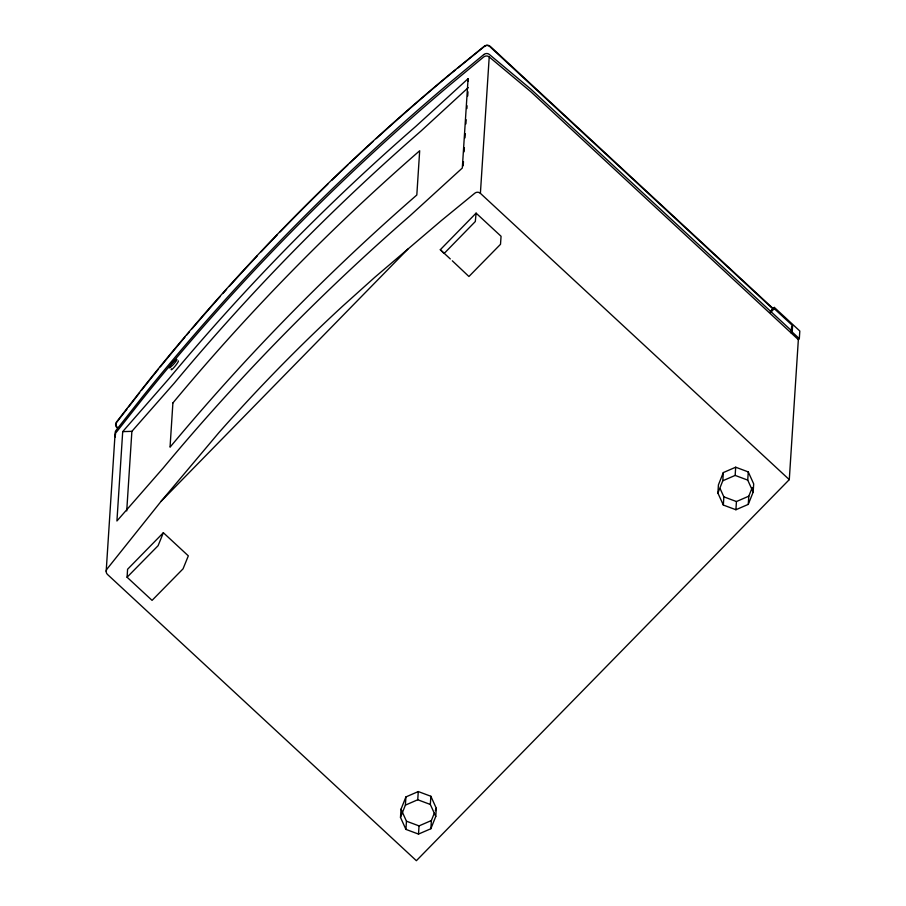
<?xml version="1.0" encoding="UTF-8"?>
<svg xmlns="http://www.w3.org/2000/svg" width="906" height="906" viewBox="0 0 906 906"><rect width="100%" height="100%" fill="white"/><g stroke="black" fill="none" stroke-linecap="round" stroke-linejoin="round"><path stroke-width="1.36" d="M106.183 571.301L114.994 435.084M122.706 431.618L116.931 520.973L163.306 467.881A2240.006 2179.032 3.7 0 1 410.078 215.707L462.309 168.04L468.085 78.686L415.854 126.353A2240.006 2179.032 3.7 0 0 169.082 378.527L122.706 431.618L131.88 431.347L174.179 383.249A2240.006 2179.032 3.7 0 1 420.95 131.076L468.243 87.61M126.727 510.927L131.88 431.347M127.078 577.224L127.587 569.274L163.363 532.717L188.323 555.854L183.057 568.832L152.061 600.372L127.078 577.224L158.097 545.695L163.363 532.717M400.486 817.393L401.018 809.194L405.922 796.929L418.278 791.561L430.86 796.261L436.284 808.254L435.763 816.453L430.86 828.73L418.504 834.086L405.922 829.398L400.486 817.393L405.39 805.128L405.922 796.929M405.922 829.398L406.454 821.198L401.018 809.194M405.39 805.128L417.745 799.76L418.278 791.561M418.504 834.086L419.036 825.898L431.392 820.53L434.325 813.169M463.193 165.798L463.464 161.608M464.099 151.834L464.37 147.644M464.993 137.871L465.265 133.68M465.899 123.907L466.171 119.728M466.896 108.55L467.077 105.764M467.711 95.991L467.983 91.8M435.763 816.453L430.327 804.46L430.86 796.261M430.86 828.73L431.392 820.53M480.406 193.34A4.19 4.077 3.7 0 0 474.812 193.204L441.607 220.373L374.925 277.179L342.513 306.273A1113.723 681.538 -53.7 0 0 219.026 432.468L161.143 501.256L107.044 569.002A4.19 4.077 3.7 0 0 107.463 574.427L416.375 860.7L789.285 479.625L480.395 193.34L489.217 56.931A4.281 3.851 -23.7 0 0 483.6 57.021L450.384 84.518A2162.871 1947.017 -23.7 0 0 142.106 399.546L115.855 432.853A4.281 3.851 -23.7 0 0 115.413 436.907M717.892 493.045L718.424 484.846L723.328 472.57L735.683 467.213L748.265 471.913L753.69 483.906L753.169 492.105L748.265 504.382L735.91 509.738L723.328 505.05L717.892 493.045L722.795 480.769L723.328 472.57M723.328 505.05L723.86 496.85L720.055 488.447M722.795 480.769L735.151 475.412L735.683 467.213M735.91 509.738L736.442 501.539L748.798 496.182L752.229 487.587M753.169 492.105L747.733 480.112L748.265 471.913M748.265 504.382L748.798 496.182M770.372 312.298L773.339 308.731L490.373 46.478A4.281 4.168 3.7 0 0 484.665 46.206M770.349 312.627L774.256 308.64L774.336 307.406L799.817 331.018L799.318 338.64L798.345 339.637L789.285 479.625M792.603 325.639L791.618 326.636L791.21 333.034L792.184 332.038L792.603 325.639L774.256 308.64M476.092 213.137L475.31 221.528L445.22 252.355L443.963 253.374L440.316 249.705L476.092 213.137L501.063 236.273L500.508 244.303L468.923 276.5L452.309 260.803M435.31 810.711L436.284 808.254M127.033 408.991L116.919 422.037A4.281 4.168 3.7 0 0 116.614 422.445M128.72 406.817L139.694 392.672M141.381 390.497L143.069 388.323A2164.253 2105.34 3.7 0 1 158.573 368.991M161.143 501.256L407.915 249.082M770.428 311.404L774.336 307.406M770.417 311.732L773.339 308.731M483.77 54.587L450.542 82.061A2162.871 1947.017 -23.7 0 0 142.265 397.088L116.013 430.395A4.281 3.851 -23.7 0 0 115.572 434.45M455.65 69.807L451.347 73.295A2164.253 2105.34 3.7 0 0 376.205 138.629M457.802 68.052L484.676 46.229M735.151 475.412L747.733 480.112M723.86 496.85L736.442 501.539M417.745 799.76L430.327 804.46M406.454 821.198L419.036 825.898M489.217 56.931L530.871 91.755L798.345 339.637M773.305 309.308L489.852 46.614A4.281 4.168 3.7 0 0 484.144 46.342L450.837 73.431A2164.253 2105.34 3.7 0 0 142.548 388.448L116.398 422.173A4.281 4.168 3.7 0 0 116.953 427.666M791.244 330.452L531.029 89.298L489.376 54.473A4.281 3.851 -23.7 0 0 483.759 54.564M792.184 332.038L799.318 338.64M440.316 249.705L450.305 258.957M468.085 78.686L468.13 81.234M178.357 360.894A5.685 0.77 -51.2 0 1 174.496 366.885A5.685 0.77 -51.2 0 1 171.393 368.935M117.474 427.541A4.281 4.168 3.7 0 1 116.534 426.318M116.33 425.854A4.281 4.168 3.7 0 1 116.398 422.898M160.305 366.862A2164.253 2105.34 3.7 0 1 184.915 337.179M186.693 335.073A2164.253 2105.34 3.7 0 1 189.365 331.924M192.049 328.787A2164.253 2105.34 3.7 0 1 220.113 296.59M222.865 293.499A2164.253 2105.34 3.7 0 1 226.545 289.388M229.309 286.319A2164.253 2105.34 3.7 0 1 257.293 255.866M261.075 251.845A2164.253 2105.34 3.7 0 1 277.247 234.869M280.124 231.902A2164.253 2105.34 3.7 0 1 327.904 184.043M331.868 180.203A2164.253 2105.34 3.7 0 1 347.847 164.937M349.863 163.046A2164.253 2105.34 3.7 0 1 373.147 141.415M172.899 402.932L170.045 447.179A2240.006 2179.032 3.7 0 1 416.817 195.005L419.682 150.758A2240.006 2179.032 3.7 0 0 172.899 402.932M170.011 367.496A5.674 0.838 -47.2 0 0 176.67 360.271A5.674 0.838 -47.2 0 0 172.287 363.159A5.674 0.838 -47.2 0 0 170.011 367.496"/></g></svg>
